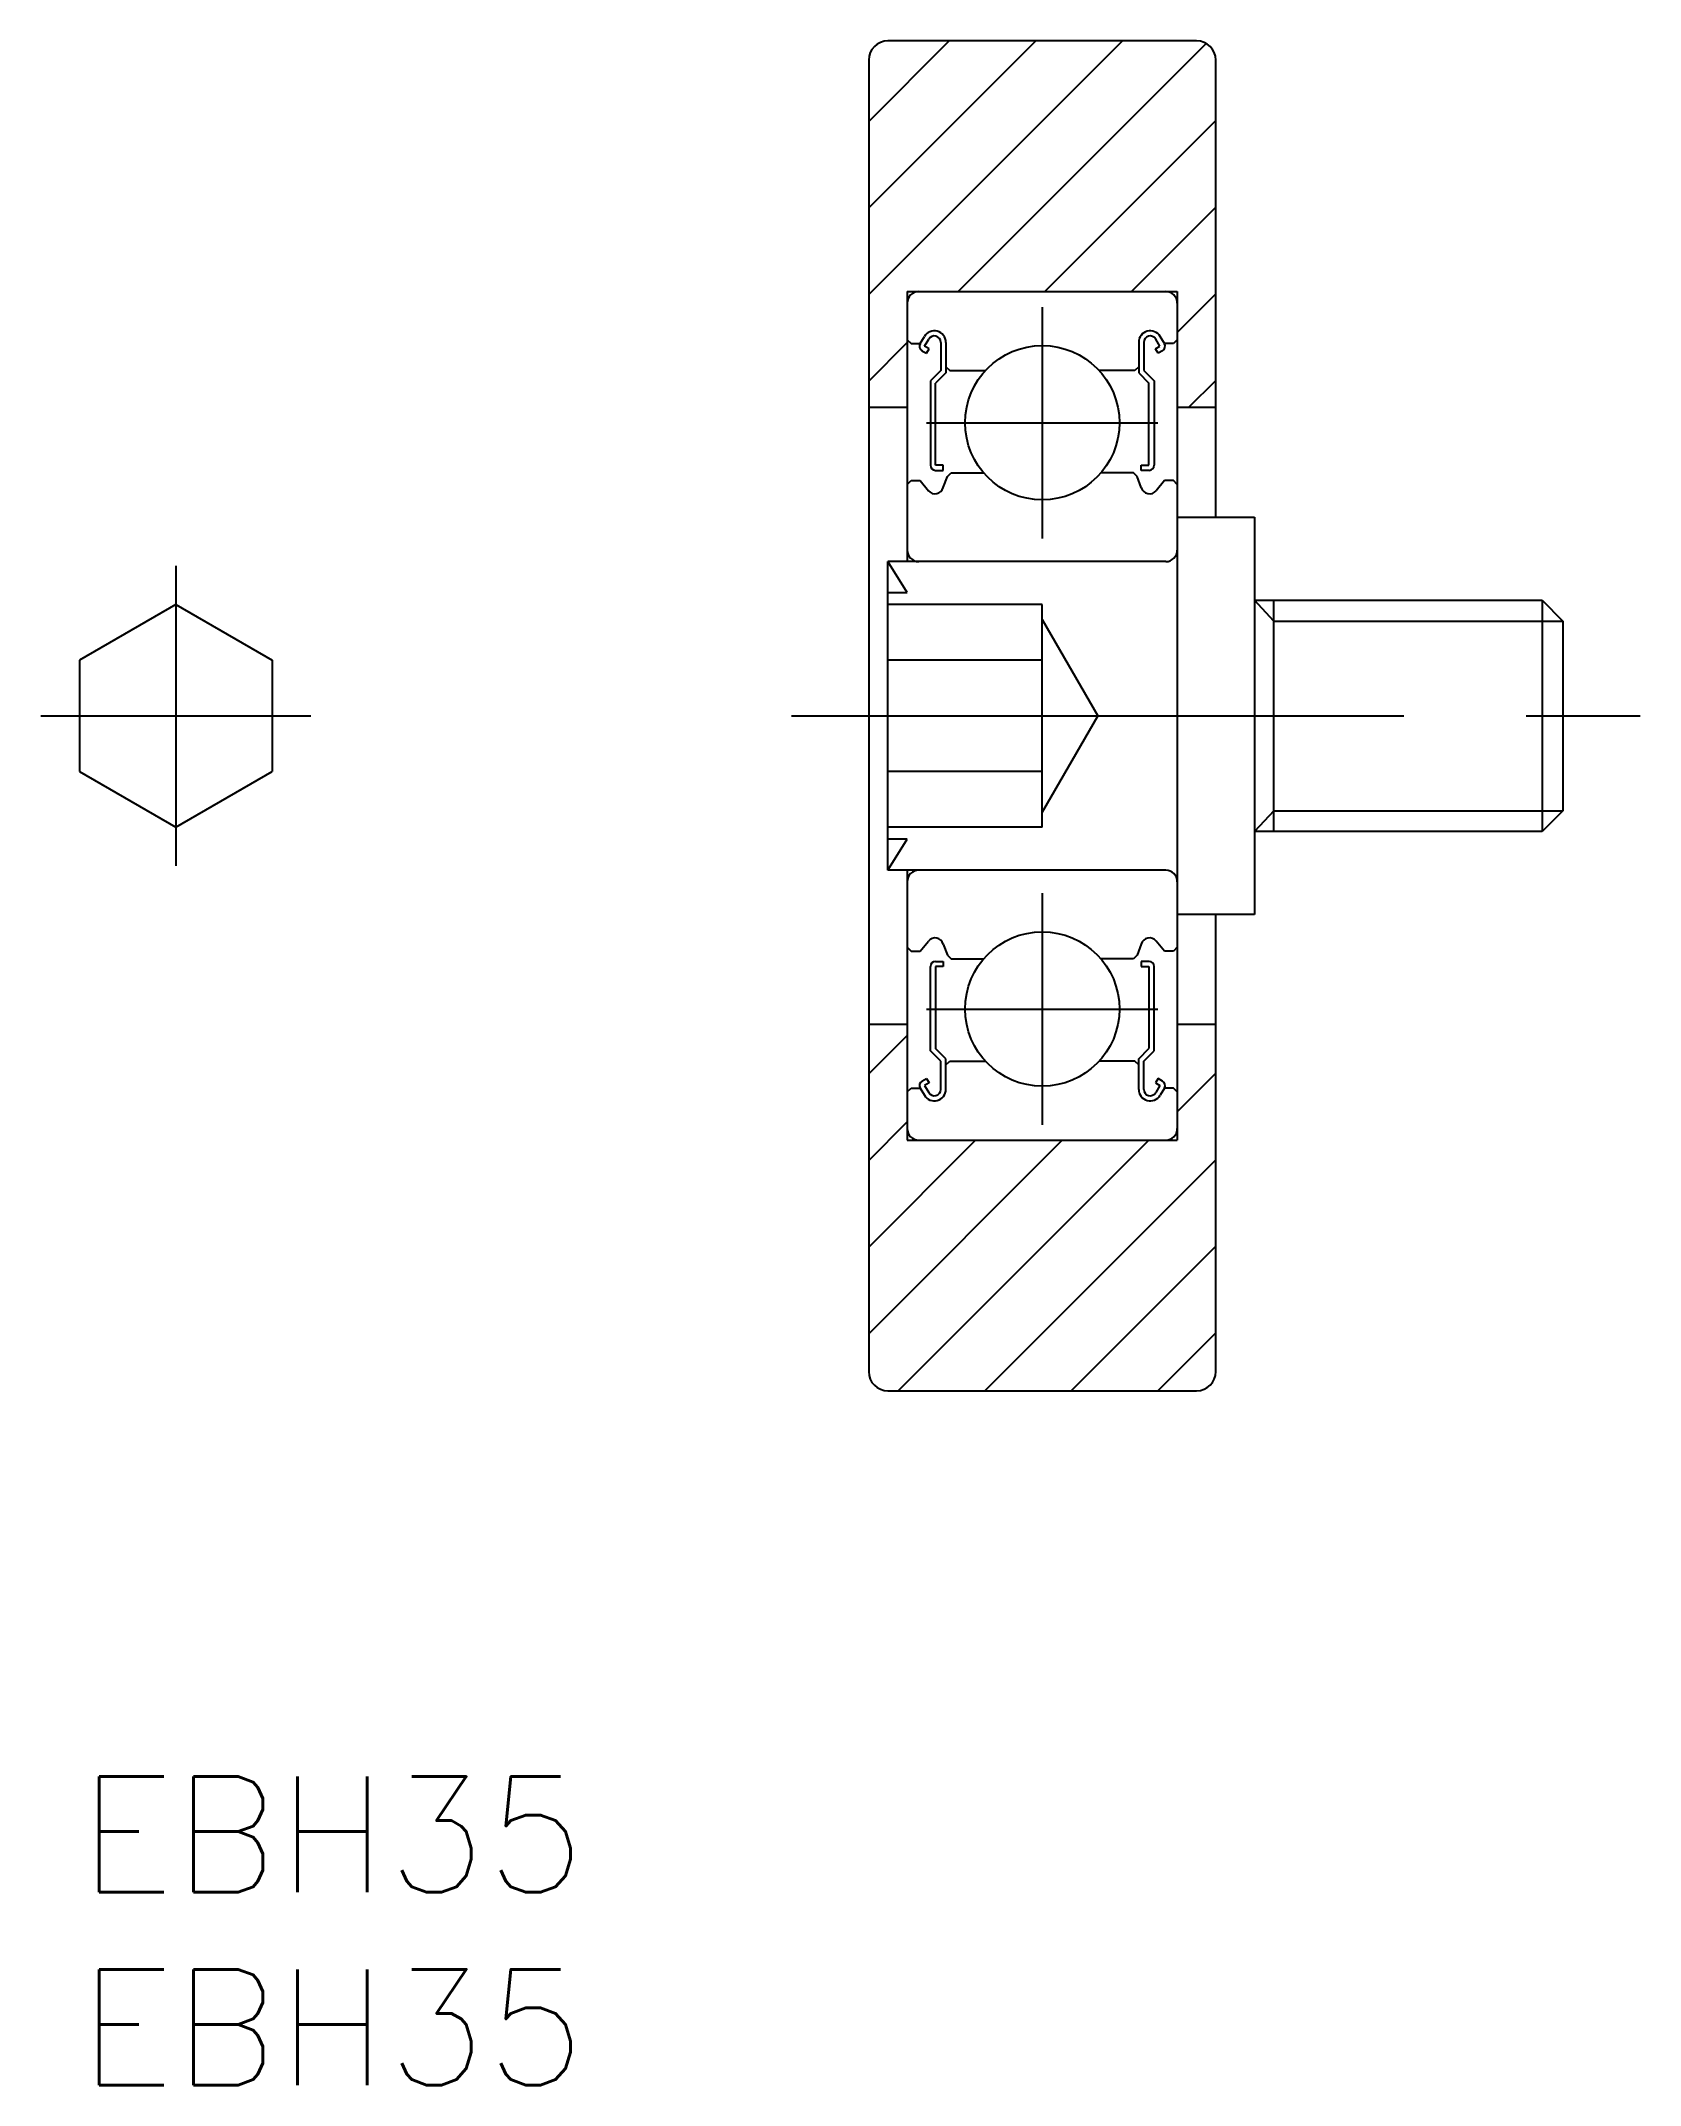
# Model space of a CAD drawing. Extents: x -1 to 40.5, y -8 to 45.
import ezdxf

# ---------------------------------------------------------------- set-up
doc = ezdxf.new("R2010")
doc.units = 0
doc.header["$LTSCALE"] = 0.5
doc.linetypes.add('CENTER', pattern=[50.8, 31.75, -6.35, 6.35, -6.35])
doc.linetypes.add('DASHED', pattern=[19.05, 12.7, -6.35])
for name, color, linetype in [('MSM_CENTER', 1, 'CENTER'), ('MSM_CONTINUOUS', 7, 'CONTINUOUS'), ('MSM_DASHED', 4, 'DASHED'), ('MSM_NARROW', 5, 'CONTINUOUS'), ('MSM_PART_NUMBER', 7, 'CONTINUOUS')]:
    doc.layers.add(name, color=color, linetype=linetype)
doc.styles.get("Standard").update_dxf_attribs({"font": 'txt.shx', "height": 3, "bigfont": 'bigfont.shx'})

# ---------------------------------------------------------------- blocks, each defined once
blk = doc.blocks.new('*U9')
at = {"layer": 'MSM_PART_NUMBER'}
blk.add_text('EBH35', height=3, dxfattribs=at).set_placement((0, -3))
blk = doc.blocks.new('*U10')
at = {"layer": 'MSM_PART_NUMBER'}
blk.add_text('EBH35', height=3, dxfattribs=at).set_placement((0, -8))

msp = doc.modelspace()

# ---------------------------------------------------------------- linework, layer by layer
at = {"layer": 'MSM_CENTER'}
for p, q in [((24.962, 38.1), (24.962, 32.1)), ((21.962, 35.1), (27.962, 35.1)), ((2.5, 31.387), (2.5, 23.613)), ((-1, 27.5), (6, 27.5)), ((18.462, 27.5), (40.462, 27.5)), ((24.962, 22.9), (24.962, 16.9)), ((21.962, 19.9), (27.962, 19.9))]:
    msp.add_line(p, q, dxfattribs=at)
at = {"layer": 'MSM_CONTINUOUS'}
for p, q in [((28.962, 45), (20.962, 45)), ((20.462, 44.5), (20.462, 10.5)), ((29.462, 32.65), (29.462, 44.5)), ((21.462, 38.5), (28.462, 38.5)), ((21.462, 38.5), (21.462, 31.5)), ((28.462, 38.5), (28.462, 16.5)), ((21.462, 37.25), (21.562, 37.15)), ((21.562, 37.15), (21.796, 37.15)), ((21.796, 37.15), (21.905, 37.336)), ((21.911, 37.083), (22.021, 37.268)), ((22.329, 37.184), (22.329, 36.45)), ((22.462, 37.184), (22.462, 36.395)), ((27.462, 37.184), (27.462, 36.395)), ((27.596, 37.184), (27.596, 36.45)), ((28.013, 37.083), (27.904, 37.268)), ((28.129, 37.15), (28.019, 37.336)), ((28.362, 37.15), (28.129, 37.15)), ((28.462, 37.25), (28.362, 37.15)), ((21.844, 36.968), (21.96, 36.901)), ((22.027, 37.017), (21.911, 37.083)), ((21.96, 36.901), (22.027, 37.017)), ((27.898, 37.017), (28.013, 37.083)), ((27.965, 36.901), (27.898, 37.017)), ((28.08, 36.968), (27.965, 36.901)), ((22.329, 36.45), (22.062, 36.183)), ((22.062, 36.183), (22.062, 34)), ((22.462, 36.395), (22.196, 36.128)), ((22.196, 33.998), (22.196, 36.128)), ((22.462, 36.55), (22.562, 36.45)), ((22.562, 36.45), (23.487, 36.45)), ((27.362, 36.45), (26.438, 36.45)), ((27.462, 36.55), (27.362, 36.45)), ((27.462, 36.395), (27.729, 36.128)), ((27.596, 36.45), (27.862, 36.183)), ((27.729, 33.998), (27.729, 36.128)), ((27.862, 36.183), (27.862, 34)), ((20.462, 35.5), (21.462, 35.5)), ((28.462, 35.5), (29.462, 35.5)), ((22.396, 33.998), (22.196, 33.998)), ((22.396, 33.865), (22.396, 33.998)), ((27.529, 33.865), (27.529, 33.998)), ((27.529, 33.998), (27.729, 33.998)), ((21.462, 33.5), (21.562, 33.6)), ((21.562, 33.6), (21.796, 33.6)), ((21.796, 33.6), (22.01, 33.338)), ((22.193, 33.865), (22.396, 33.865)), ((22.396, 33.417), (22.501, 33.706)), ((22.501, 33.706), (22.601, 33.8)), ((22.601, 33.8), (23.442, 33.8)), ((27.324, 33.8), (26.482, 33.8)), ((27.424, 33.706), (27.324, 33.8)), ((27.529, 33.417), (27.424, 33.706)), ((27.731, 33.865), (27.529, 33.865)), ((28.129, 33.6), (27.914, 33.338)), ((28.362, 33.6), (28.129, 33.6)), ((28.462, 33.5), (28.362, 33.6)), ((28.462, 32.65), (30.462, 32.65)), ((30.462, 32.65), (30.462, 22.35)), ((20.962, 23.5), (20.962, 31.5)), ((28.162, 31.5), (20.962, 31.5)), ((2.5, 30.387), (0, 28.943)), ((2.5, 30.387), (5, 28.943)), ((30.462, 30.5), (37.921, 30.5)), ((30.962, 24.5), (30.962, 30.5)), ((37.921, 30.5), (38.462, 29.958)), ((37.921, 30.5), (37.921, 24.5)), ((38.462, 29.958), (38.462, 25.042)), ((0, 28.943), (0, 26.057)), ((5, 28.943), (5, 26.057)), ((0, 26.057), (2.5, 24.613)), ((2.5, 24.613), (5, 26.057)), ((38.462, 25.042), (37.921, 24.5)), ((37.921, 24.5), (30.462, 24.5)), ((28.162, 23.5), (20.962, 23.5)), ((21.462, 23.5), (21.462, 16.5)), ((30.462, 22.35), (28.462, 22.35)), ((29.462, 10.5), (29.462, 22.35)), ((21.462, 21.5), (21.562, 21.4)), ((21.562, 21.4), (21.796, 21.4)), ((21.796, 21.4), (22.01, 21.662)), ((22.396, 21.583), (22.501, 21.294)), ((22.501, 21.294), (22.601, 21.2)), ((22.601, 21.2), (23.442, 21.2)), ((27.324, 21.2), (26.482, 21.2)), ((27.424, 21.294), (27.324, 21.2)), ((27.529, 21.583), (27.424, 21.294)), ((28.129, 21.4), (27.914, 21.662)), ((28.362, 21.4), (28.129, 21.4)), ((28.462, 21.5), (28.362, 21.4)), ((22.062, 18.817), (22.062, 21)), ((22.193, 21.135), (22.396, 21.135)), ((22.196, 21.002), (22.196, 18.872)), ((22.396, 21.002), (22.196, 21.002)), ((22.396, 21.135), (22.396, 21.002)), ((27.731, 21.135), (27.529, 21.135)), ((27.529, 21.135), (27.529, 21.002)), ((27.529, 21.002), (27.729, 21.002)), ((27.729, 21.002), (27.729, 18.872)), ((27.862, 18.817), (27.862, 21)), ((21.462, 19.5), (20.462, 19.5)), ((29.462, 19.5), (28.462, 19.5)), ((22.329, 18.55), (22.062, 18.817)), ((22.462, 18.605), (22.196, 18.872)), ((22.329, 17.816), (22.329, 18.55)), ((22.462, 17.816), (22.462, 18.605)), ((22.462, 18.45), (22.562, 18.55)), ((22.562, 18.55), (23.487, 18.55)), ((27.362, 18.55), (26.438, 18.55)), ((27.462, 18.45), (27.362, 18.55)), ((27.462, 18.605), (27.729, 18.872)), ((27.462, 17.816), (27.462, 18.605)), ((27.596, 18.55), (27.862, 18.817)), ((27.596, 17.816), (27.596, 18.55)), ((21.844, 18.032), (21.96, 18.099)), ((21.96, 18.099), (22.027, 17.983)), ((27.965, 18.099), (27.898, 17.983)), ((28.08, 18.032), (27.965, 18.099)), ((21.462, 17.75), (21.562, 17.85)), ((21.562, 17.85), (21.796, 17.85)), ((21.796, 17.85), (21.905, 17.664)), ((22.027, 17.983), (21.911, 17.917)), ((21.911, 17.917), (22.021, 17.732)), ((27.898, 17.983), (28.013, 17.917)), ((28.013, 17.917), (27.904, 17.732)), ((28.129, 17.85), (28.019, 17.664)), ((28.362, 17.85), (28.129, 17.85)), ((28.462, 17.75), (28.362, 17.85)), ((21.462, 16.5), (28.462, 16.5)), ((20.962, 10), (28.962, 10))]:
    msp.add_line(p, q, dxfattribs=at)
for centre in [(24.962, 35.1), (24.962, 19.9)]:
    msp.add_circle(centre, 2, dxfattribs=at)
for centre, radius, start, end in [((20.962, 44.5), 0.5, 90, 180), ((28.962, 44.5), 0.5, 0, 90), ((21.762, 38.2), 0.3, 90, 180), ((28.162, 38.2), 0.3, 0, 90), ((21.911, 37.083), 0.133, 150.0006, 239.9935), ((22.163, 37.184), 0.299, 0, 149.6308), ((22.163, 37.184), 0.166, 0.0027, 149.5388), ((27.761, 37.184), 0.299, 30.3692, 180), ((27.761, 37.184), 0.166, 30.4612, 179.9973), ((28.013, 37.083), 0.133, 300.0065, 29.9994), ((22.196, 33.998), 0.133, 179.2983, 269.0077), ((27.729, 33.998), 0.133, 270.9923, 0.7017), ((22.181, 33.481), 0.224, 220.001, 343.2605), ((27.743, 33.481), 0.224, 196.7395, 319.999), ((21.762, 31.8), 0.3, 180, 270), ((28.162, 31.8), 0.3, 270, 0), ((21.762, 23.2), 0.3, 90, 180), ((28.162, 23.2), 0.3, 0, 90), ((22.181, 21.519), 0.224, 16.7395, 139.999), ((27.743, 21.519), 0.224, 40.001, 163.2605), ((22.196, 21.002), 0.133, 90.9923, 180.7017), ((27.729, 21.002), 0.133, 359.2983, 89.0077), ((21.911, 17.917), 0.133, 120.0065, 209.9994), ((28.013, 17.917), 0.133, 330.0006, 59.9935), ((22.163, 17.816), 0.299, 210.3692, 0), ((22.163, 17.816), 0.166, 210.4612, 359.9973), ((27.761, 17.816), 0.299, 180, 329.6308), ((27.761, 17.816), 0.166, 180.0027, 329.5388), ((21.762, 16.8), 0.3, 180, 270), ((28.162, 16.8), 0.3, 270, 0), ((20.962, 10.5), 0.5, 180, 270), ((28.962, 10.5), 0.5, 270, 0)]:
    msp.add_arc(centre, radius, start, end, dxfattribs=at)
at = {"layer": 'MSM_DASHED'}
for p, q in [((21.462, 30.7), (20.962, 31.5)), ((20.962, 30.7), (21.462, 30.7)), ((24.962, 30.387), (20.962, 30.387)), ((24.962, 24.613), (24.962, 30.387)), ((24.962, 30), (26.406, 27.5)), ((24.962, 28.943), (20.962, 28.943)), ((26.406, 27.5), (24.962, 25)), ((24.962, 26.057), (20.962, 26.057)), ((24.962, 24.613), (20.962, 24.613)), ((21.462, 24.3), (20.962, 24.3)), ((20.962, 23.5), (21.462, 24.3))]:
    msp.add_line(p, q, dxfattribs=at)
at = {"layer": 'MSM_NARROW'}
for p, q in [((20.462, 42.913), (22.549, 45)), ((20.462, 40.668), (24.794, 45)), ((20.462, 38.423), (27.039, 45)), ((22.785, 38.5), (29.215, 44.931)), ((25.03, 38.5), (29.462, 42.933)), ((27.275, 38.5), (29.462, 40.688)), ((28.462, 37.443), (29.462, 38.443)), ((20.462, 36.178), (21.462, 37.178)), ((28.765, 35.5), (29.462, 36.197)), ((30.962, 29.958), (30.462, 30.5)), ((30.962, 29.958), (38.462, 29.958)), ((30.962, 25.042), (30.462, 24.5)), ((30.962, 25.042), (38.462, 25.042)), ((20.462, 18.217), (21.462, 19.217)), ((28.462, 19.482), (28.48, 19.5)), ((28.462, 17.237), (29.462, 18.237)), ((20.462, 15.972), (21.462, 16.972)), ((20.462, 13.727), (23.235, 16.5)), ((20.462, 11.482), (25.48, 16.5)), ((21.225, 10), (27.725, 16.5)), ((23.47, 10), (29.462, 15.992)), ((25.715, 10), (29.462, 13.747)), ((27.961, 10), (29.462, 11.502))]:
    msp.add_line(p, q, dxfattribs=at)

# ---------------------------------------------------------------- block references
at = {"layer": 'MSM_CONTINUOUS'}
for name in ['*U9', '*U10']:
    msp.add_blockref(name, (0, 0), dxfattribs=at)

doc.saveas('drawing.dxf')
